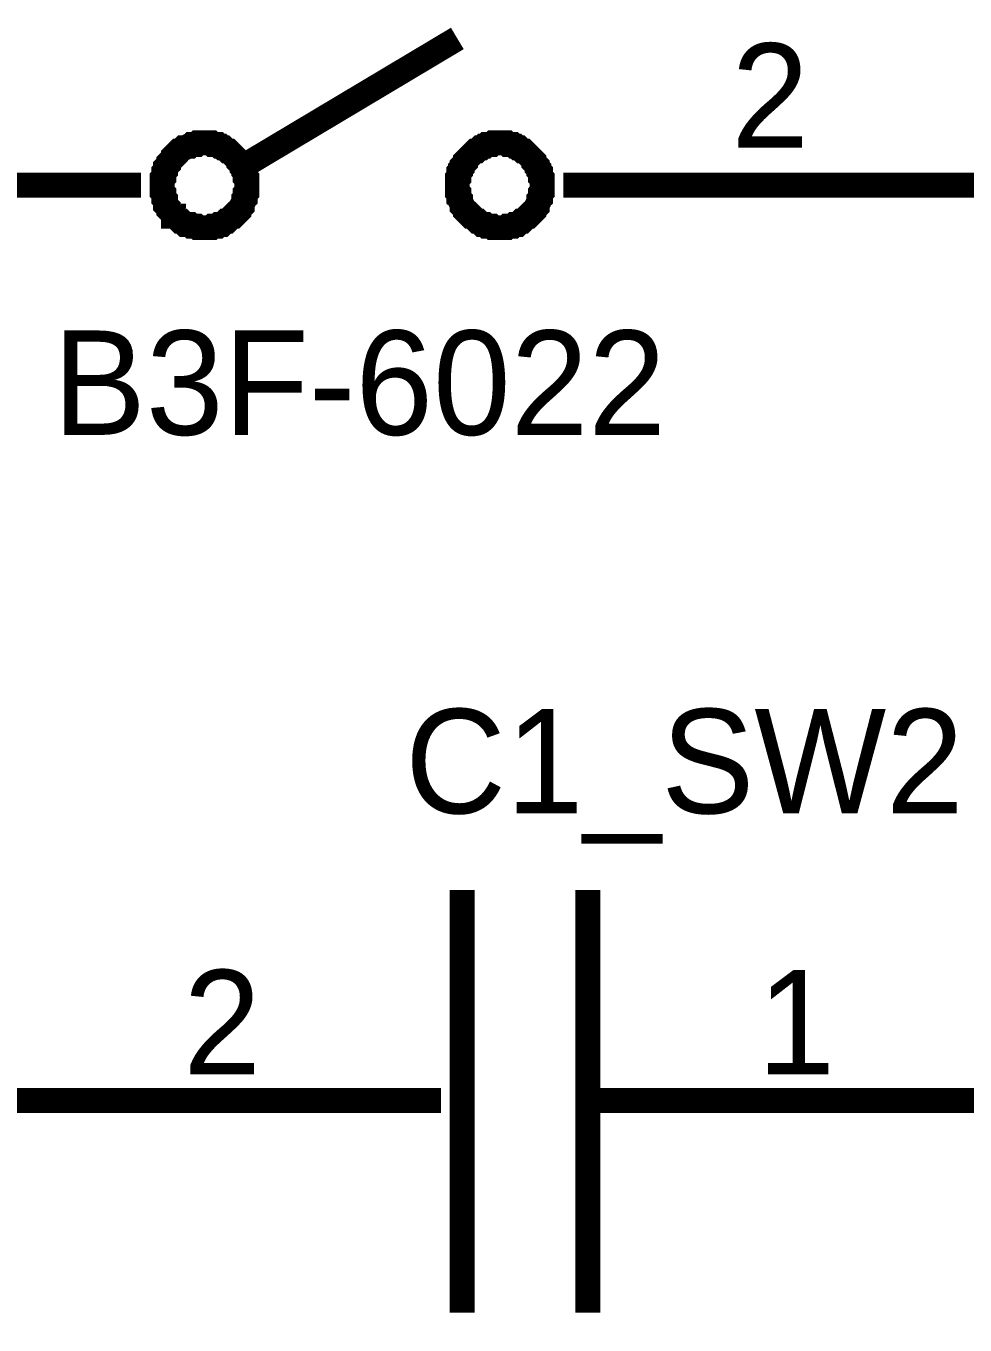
# Model space of a CAD drawing. Header units: inches. Extents: x 0 to 16.9, y 0 to 11.7.
# Drawn here: x 14.072 to 14.517, y 2.295 to 2.91 of the extents above; entities that cross this region are included whole.
import ezdxf

# ---------------------------------------------------------------- set-up
doc = ezdxf.new("R2010")
doc.units = ezdxf.units.IN
doc.header["$MEASUREMENT"] = 0
doc.layers.add('Sheet', color=255, linetype='Continuous')

msp = doc.modelspace()

# ---------------------------------------------------------------- linework, layer by layer
at = {"layer": 'Sheet'}
for points in [[(14.17687, 2.84451, 0.0118, 0.0118, 0), (14.27639, 2.90394, 0.0118, 0.0118, 0)], [(14.13675, 2.83448, 0.0118, 0.0118, 0), (14.13675, 2.83525, 0.0118, 0.0118, 0), (14.13675, 2.8368, 0.0118, 0.0118, 0), (14.13675, 2.83757, 0.0118, 0.0118, 0), (14.13752, 2.83834, 0.0118, 0.0118, 0), (14.13752, 2.83911, 0.0118, 0.0118, 0), (14.13752, 2.84066, 0.0118, 0.0118, 0), (14.13829, 2.84143, 0.0118, 0.0118, 0), (14.13829, 2.8422, 0.0118, 0.0118, 0), (14.13829, 2.84297, 0.0118, 0.0118, 0), (14.13906, 2.84374, 0.0118, 0.0118, 0), (14.13983, 2.84451, 0.0118, 0.0118, 0), (14.13983, 2.84529, 0.0118, 0.0118, 0), (14.1406, 2.84606, 0.0118, 0.0118, 0), (14.14138, 2.84683, 0.0118, 0.0118, 0), (14.14215, 2.8476, 0.0118, 0.0118, 0), (14.14215, 2.84837, 0.0118, 0.0118, 0), (14.14292, 2.84914, 0.0118, 0.0118, 0), (14.14369, 2.84992, 0.0118, 0.0118, 0), (14.14446, 2.85069, 0.0118, 0.0118, 0), (14.14523, 2.85069, 0.0118, 0.0118, 0), (14.146, 2.85146, 0.0118, 0.0118, 0), (14.14678, 2.85223, 0.0118, 0.0118, 0), (14.14755, 2.85223, 0.0118, 0.0118, 0), (14.14909, 2.853, 0.0118, 0.0118, 0), (14.14986, 2.853, 0.0118, 0.0118, 0), (14.15063, 2.85377, 0.0118, 0.0118, 0), (14.15141, 2.85377, 0.0118, 0.0118, 0), (14.15295, 2.85377, 0.0118, 0.0118, 0), (14.15372, 2.85455, 0.0118, 0.0118, 0), (14.15449, 2.85455, 0.0118, 0.0118, 0), (14.15603, 2.85455, 0.0118, 0.0118, 0), (14.15681, 2.85455, 0.0118, 0.0118, 0)], [(14.15681, 2.85455, 0.0118, 0.0118, 0), (14.15681, 2.85455, 0.0118, 0.0118, 0)], [(14.15681, 2.85455, 0.0118, 0.0118, 0), (14.15758, 2.85455, 0.0118, 0.0118, 0), (14.15912, 2.85455, 0.0118, 0.0118, 0), (14.15989, 2.85455, 0.0118, 0.0118, 0), (14.16066, 2.85377, 0.0118, 0.0118, 0), (14.16143, 2.85377, 0.0118, 0.0118, 0), (14.16298, 2.85377, 0.0118, 0.0118, 0), (14.16375, 2.853, 0.0118, 0.0118, 0), (14.16452, 2.853, 0.0118, 0.0118, 0), (14.16529, 2.85223, 0.0118, 0.0118, 0), (14.16606, 2.85223, 0.0118, 0.0118, 0), (14.16684, 2.85146, 0.0118, 0.0118, 0), (14.16761, 2.85069, 0.0118, 0.0118, 0), (14.16838, 2.85069, 0.0118, 0.0118, 0), (14.16915, 2.84992, 0.0118, 0.0118, 0), (14.16992, 2.84914, 0.0118, 0.0118, 0), (14.17069, 2.84837, 0.0118, 0.0118, 0), (14.17146, 2.8476, 0.0118, 0.0118, 0), (14.17224, 2.84683, 0.0118, 0.0118, 0), (14.17301, 2.84606, 0.0118, 0.0118, 0), (14.17301, 2.84529, 0.0118, 0.0118, 0), (14.17378, 2.84451, 0.0118, 0.0118, 0), (14.17455, 2.84374, 0.0118, 0.0118, 0), (14.17455, 2.84297, 0.0118, 0.0118, 0), (14.17532, 2.8422, 0.0118, 0.0118, 0), (14.17532, 2.84143, 0.0118, 0.0118, 0), (14.17609, 2.84066, 0.0118, 0.0118, 0), (14.17609, 2.83911, 0.0118, 0.0118, 0), (14.17609, 2.83834, 0.0118, 0.0118, 0), (14.17687, 2.83757, 0.0118, 0.0118, 0), (14.17687, 2.8368, 0.0118, 0.0118, 0), (14.17687, 2.83525, 0.0118, 0.0118, 0), (14.17687, 2.83448, 0.0118, 0.0118, 0)], [(14.27639, 2.83448, 0.0118, 0.0118, 0), (14.27639, 2.83525, 0.0118, 0.0118, 0), (14.27639, 2.8368, 0.0118, 0.0118, 0), (14.27639, 2.83757, 0.0118, 0.0118, 0), (14.27716, 2.83834, 0.0118, 0.0118, 0), (14.27716, 2.83911, 0.0118, 0.0118, 0), (14.27716, 2.84066, 0.0118, 0.0118, 0), (14.27794, 2.84143, 0.0118, 0.0118, 0), (14.27794, 2.8422, 0.0118, 0.0118, 0), (14.27871, 2.84297, 0.0118, 0.0118, 0), (14.27871, 2.84374, 0.0118, 0.0118, 0), (14.27948, 2.84451, 0.0118, 0.0118, 0), (14.28025, 2.84529, 0.0118, 0.0118, 0), (14.28025, 2.84606, 0.0118, 0.0118, 0), (14.28102, 2.84683, 0.0118, 0.0118, 0), (14.28179, 2.8476, 0.0118, 0.0118, 0), (14.28257, 2.84837, 0.0118, 0.0118, 0), (14.28334, 2.84914, 0.0118, 0.0118, 0), (14.28411, 2.84992, 0.0118, 0.0118, 0), (14.28488, 2.85069, 0.0118, 0.0118, 0), (14.28565, 2.85069, 0.0118, 0.0118, 0), (14.28642, 2.85146, 0.0118, 0.0118, 0), (14.28719, 2.85223, 0.0118, 0.0118, 0), (14.28797, 2.85223, 0.0118, 0.0118, 0), (14.28874, 2.853, 0.0118, 0.0118, 0), (14.28951, 2.853, 0.0118, 0.0118, 0), (14.29028, 2.85377, 0.0118, 0.0118, 0), (14.29182, 2.85377, 0.0118, 0.0118, 0), (14.2926, 2.85377, 0.0118, 0.0118, 0), (14.29337, 2.85455, 0.0118, 0.0118, 0), (14.29414, 2.85455, 0.0118, 0.0118, 0), (14.29568, 2.85455, 0.0118, 0.0118, 0), (14.29645, 2.85455, 0.0118, 0.0118, 0)], [(14.29645, 2.85455, 0.0118, 0.0118, 0), (14.29645, 2.85455, 0.0118, 0.0118, 0)], [(14.29645, 2.85455, 0.0118, 0.0118, 0), (14.29722, 2.85455, 0.0118, 0.0118, 0), (14.29877, 2.85455, 0.0118, 0.0118, 0), (14.29954, 2.85455, 0.0118, 0.0118, 0), (14.30031, 2.85377, 0.0118, 0.0118, 0), (14.30108, 2.85377, 0.0118, 0.0118, 0), (14.30262, 2.85377, 0.0118, 0.0118, 0), (14.3034, 2.853, 0.0118, 0.0118, 0), (14.30417, 2.853, 0.0118, 0.0118, 0), (14.30494, 2.85223, 0.0118, 0.0118, 0), (14.30571, 2.85223, 0.0118, 0.0118, 0), (14.30648, 2.85146, 0.0118, 0.0118, 0), (14.30725, 2.85069, 0.0118, 0.0118, 0), (14.30803, 2.85069, 0.0118, 0.0118, 0), (14.3088, 2.84992, 0.0118, 0.0118, 0), (14.30957, 2.84914, 0.0118, 0.0118, 0), (14.31034, 2.84837, 0.0118, 0.0118, 0), (14.31111, 2.8476, 0.0118, 0.0118, 0), (14.31188, 2.84683, 0.0118, 0.0118, 0), (14.31265, 2.84606, 0.0118, 0.0118, 0), (14.31265, 2.84529, 0.0118, 0.0118, 0), (14.31343, 2.84451, 0.0118, 0.0118, 0), (14.3142, 2.84374, 0.0118, 0.0118, 0), (14.3142, 2.84297, 0.0118, 0.0118, 0), (14.31497, 2.8422, 0.0118, 0.0118, 0), (14.31497, 2.84143, 0.0118, 0.0118, 0), (14.31574, 2.84066, 0.0118, 0.0118, 0), (14.31574, 2.83911, 0.0118, 0.0118, 0), (14.31574, 2.83834, 0.0118, 0.0118, 0), (14.31651, 2.83757, 0.0118, 0.0118, 0), (14.31651, 2.8368, 0.0118, 0.0118, 0), (14.31651, 2.83525, 0.0118, 0.0118, 0), (14.31651, 2.83448, 0.0118, 0.0118, 0)], [(14.12672, 2.83448, 0.0118, 0.0118, 0), (13.92689, 2.83448, 0.0118, 0.0118, 0)], [(14.12672, 2.83448, 0.0118, 0.0118, 0), (14.09663, 2.83448, 0.0118, 0.0118, 0)], [(14.15681, 2.81442, 0.0118, 0.0118, 0), (14.15603, 2.81442, 0.0118, 0.0118, 0), (14.15449, 2.81442, 0.0118, 0.0118, 0), (14.15372, 2.81442, 0.0118, 0.0118, 0), (14.15295, 2.81519, 0.0118, 0.0118, 0), (14.15141, 2.81519, 0.0118, 0.0118, 0), (14.15063, 2.81519, 0.0118, 0.0118, 0), (14.14986, 2.81596, 0.0118, 0.0118, 0), (14.14909, 2.81596, 0.0118, 0.0118, 0), (14.14755, 2.81596, 0.0118, 0.0118, 0), (14.14678, 2.81673, 0.0118, 0.0118, 0), (14.146, 2.8175, 0.0118, 0.0118, 0), (14.14523, 2.8175, 0.0118, 0.0118, 0), (14.14446, 2.81828, 0.0118, 0.0118, 0), (14.14369, 2.81905, 0.0118, 0.0118, 0), (14.14292, 2.81982, 0.0118, 0.0118, 0), (14.14215, 2.81982, 0.0118, 0.0118, 0), (14.14215, 2.82059, 0.0118, 0.0118, 0), (14.14138, 2.82136, 0.0118, 0.0118, 0), (14.1406, 2.82213, 0.0118, 0.0118, 0), (14.13983, 2.82291, 0.0118, 0.0118, 0), (14.13983, 2.82368, 0.0118, 0.0118, 0), (14.13906, 2.82445, 0.0118, 0.0118, 0), (14.13829, 2.82522, 0.0118, 0.0118, 0), (14.13829, 2.82676, 0.0118, 0.0118, 0), (14.13829, 2.82754, 0.0118, 0.0118, 0), (14.13752, 2.82831, 0.0118, 0.0118, 0), (14.13752, 2.82908, 0.0118, 0.0118, 0), (14.13752, 2.83062, 0.0118, 0.0118, 0), (14.13675, 2.8314, 0.0118, 0.0118, 0), (14.13675, 2.83217, 0.0118, 0.0118, 0), (14.13675, 2.83371, 0.0118, 0.0118, 0), (14.13675, 2.83448, 0.0118, 0.0118, 0)], [(14.13675, 2.83448, 0.0118, 0.0118, 0), (14.13675, 2.83448, 0.0118, 0.0118, 0)], [(14.17687, 2.83448, 0.0118, 0.0118, 0), (14.17687, 2.83371, 0.0118, 0.0118, 0), (14.17687, 2.83217, 0.0118, 0.0118, 0), (14.17687, 2.8314, 0.0118, 0.0118, 0), (14.17609, 2.83062, 0.0118, 0.0118, 0), (14.17609, 2.82908, 0.0118, 0.0118, 0), (14.17609, 2.82831, 0.0118, 0.0118, 0), (14.17532, 2.82754, 0.0118, 0.0118, 0), (14.17532, 2.82676, 0.0118, 0.0118, 0), (14.17455, 2.82522, 0.0118, 0.0118, 0), (14.17455, 2.82445, 0.0118, 0.0118, 0), (14.17378, 2.82368, 0.0118, 0.0118, 0), (14.17301, 2.82291, 0.0118, 0.0118, 0), (14.17301, 2.82213, 0.0118, 0.0118, 0), (14.17224, 2.82136, 0.0118, 0.0118, 0), (14.17146, 2.82059, 0.0118, 0.0118, 0), (14.17069, 2.81982, 0.0118, 0.0118, 0), (14.16992, 2.81982, 0.0118, 0.0118, 0), (14.16915, 2.81905, 0.0118, 0.0118, 0), (14.16838, 2.81828, 0.0118, 0.0118, 0), (14.16761, 2.8175, 0.0118, 0.0118, 0), (14.16684, 2.8175, 0.0118, 0.0118, 0), (14.16606, 2.81673, 0.0118, 0.0118, 0), (14.16529, 2.81596, 0.0118, 0.0118, 0), (14.16452, 2.81596, 0.0118, 0.0118, 0), (14.16375, 2.81596, 0.0118, 0.0118, 0), (14.16298, 2.81519, 0.0118, 0.0118, 0), (14.16143, 2.81519, 0.0118, 0.0118, 0), (14.16066, 2.81519, 0.0118, 0.0118, 0), (14.15989, 2.81442, 0.0118, 0.0118, 0), (14.15912, 2.81442, 0.0118, 0.0118, 0), (14.15758, 2.81442, 0.0118, 0.0118, 0), (14.15681, 2.81442, 0.0118, 0.0118, 0)], [(14.17687, 2.83448, 0.0118, 0.0118, 0), (14.17687, 2.83448, 0.0118, 0.0118, 0), (14.17687, 2.83448, 0.0118, 0.0118, 0), (14.17687, 2.83448, 0.0118, 0.0118, 0), (14.17687, 2.83448, 0.0118, 0.0118, 0), (14.17687, 2.83448, 0.0118, 0.0118, 0), (14.17687, 2.83448, 0.0118, 0.0118, 0), (14.17687, 2.83448, 0.0118, 0.0118, 0), (14.17687, 2.83448, 0.0118, 0.0118, 0), (14.17687, 2.83448, 0.0118, 0.0118, 0), (14.17687, 2.83448, 0.0118, 0.0118, 0), (14.17687, 2.83448, 0.0118, 0.0118, 0), (14.17687, 2.83448, 0.0118, 0.0118, 0), (14.17687, 2.83448, 0.0118, 0.0118, 0), (14.17687, 2.83448, 0.0118, 0.0118, 0), (14.17687, 2.83448, 0.0118, 0.0118, 0), (14.17687, 2.83448, 0.0118, 0.0118, 0), (14.17687, 2.83448, 0.0118, 0.0118, 0), (14.17687, 2.83448, 0.0118, 0.0118, 0), (14.17687, 2.83448, 0.0118, 0.0118, 0), (14.17687, 2.83448, 0.0118, 0.0118, 0), (14.17687, 2.83448, 0.0118, 0.0118, 0), (14.17687, 2.83448, 0.0118, 0.0118, 0), (14.17687, 2.83448, 0.0118, 0.0118, 0), (14.17687, 2.83448, 0.0118, 0.0118, 0), (14.17687, 2.83448, 0.0118, 0.0118, 0), (14.17687, 2.83448, 0.0118, 0.0118, 0), (14.17687, 2.83448, 0.0118, 0.0118, 0), (14.17687, 2.83448, 0.0118, 0.0118, 0), (14.17687, 2.83448, 0.0118, 0.0118, 0), (14.17687, 2.83448, 0.0118, 0.0118, 0), (14.17687, 2.83448, 0.0118, 0.0118, 0), (14.17687, 2.83448, 0.0118, 0.0118, 0)], [(14.17687, 2.83448, 0.0118, 0.0118, 0), (14.17687, 2.83448, 0.0118, 0.0118, 0)], [(14.29645, 2.81442, 0.0118, 0.0118, 0), (14.29568, 2.81442, 0.0118, 0.0118, 0), (14.29414, 2.81442, 0.0118, 0.0118, 0), (14.29337, 2.81442, 0.0118, 0.0118, 0), (14.2926, 2.81519, 0.0118, 0.0118, 0), (14.29182, 2.81519, 0.0118, 0.0118, 0), (14.29028, 2.81519, 0.0118, 0.0118, 0), (14.28951, 2.81596, 0.0118, 0.0118, 0), (14.28874, 2.81596, 0.0118, 0.0118, 0), (14.28797, 2.81596, 0.0118, 0.0118, 0), (14.28719, 2.81673, 0.0118, 0.0118, 0), (14.28642, 2.8175, 0.0118, 0.0118, 0), (14.28565, 2.8175, 0.0118, 0.0118, 0), (14.28488, 2.81828, 0.0118, 0.0118, 0), (14.28411, 2.81905, 0.0118, 0.0118, 0), (14.28334, 2.81982, 0.0118, 0.0118, 0), (14.28257, 2.81982, 0.0118, 0.0118, 0), (14.28179, 2.82059, 0.0118, 0.0118, 0), (14.28102, 2.82136, 0.0118, 0.0118, 0), (14.28025, 2.82213, 0.0118, 0.0118, 0), (14.28025, 2.82291, 0.0118, 0.0118, 0), (14.27948, 2.82368, 0.0118, 0.0118, 0), (14.27871, 2.82445, 0.0118, 0.0118, 0), (14.27871, 2.82522, 0.0118, 0.0118, 0), (14.27794, 2.82676, 0.0118, 0.0118, 0), (14.27794, 2.82754, 0.0118, 0.0118, 0), (14.27716, 2.82831, 0.0118, 0.0118, 0), (14.27716, 2.82908, 0.0118, 0.0118, 0), (14.27716, 2.83062, 0.0118, 0.0118, 0), (14.27639, 2.8314, 0.0118, 0.0118, 0), (14.27639, 2.83217, 0.0118, 0.0118, 0), (14.27639, 2.83371, 0.0118, 0.0118, 0), (14.27639, 2.83448, 0.0118, 0.0118, 0)], [(14.27639, 2.83448, 0.0118, 0.0118, 0), (14.27639, 2.83448, 0.0118, 0.0118, 0)], [(14.31651, 2.83448, 0.0118, 0.0118, 0), (14.31651, 2.83371, 0.0118, 0.0118, 0), (14.31651, 2.83217, 0.0118, 0.0118, 0), (14.31651, 2.8314, 0.0118, 0.0118, 0), (14.31574, 2.83062, 0.0118, 0.0118, 0), (14.31574, 2.82908, 0.0118, 0.0118, 0), (14.31574, 2.82831, 0.0118, 0.0118, 0), (14.31497, 2.82754, 0.0118, 0.0118, 0), (14.31497, 2.82676, 0.0118, 0.0118, 0), (14.3142, 2.82522, 0.0118, 0.0118, 0), (14.3142, 2.82445, 0.0118, 0.0118, 0), (14.31343, 2.82368, 0.0118, 0.0118, 0), (14.31265, 2.82291, 0.0118, 0.0118, 0), (14.31265, 2.82213, 0.0118, 0.0118, 0), (14.31188, 2.82136, 0.0118, 0.0118, 0), (14.31111, 2.82059, 0.0118, 0.0118, 0), (14.31034, 2.81982, 0.0118, 0.0118, 0), (14.30957, 2.81982, 0.0118, 0.0118, 0), (14.3088, 2.81905, 0.0118, 0.0118, 0), (14.30803, 2.81828, 0.0118, 0.0118, 0), (14.30725, 2.8175, 0.0118, 0.0118, 0), (14.30648, 2.8175, 0.0118, 0.0118, 0), (14.30571, 2.81673, 0.0118, 0.0118, 0), (14.30494, 2.81596, 0.0118, 0.0118, 0), (14.30417, 2.81596, 0.0118, 0.0118, 0), (14.3034, 2.81596, 0.0118, 0.0118, 0), (14.30262, 2.81519, 0.0118, 0.0118, 0), (14.30108, 2.81519, 0.0118, 0.0118, 0), (14.30031, 2.81519, 0.0118, 0.0118, 0), (14.29954, 2.81442, 0.0118, 0.0118, 0), (14.29877, 2.81442, 0.0118, 0.0118, 0), (14.29722, 2.81442, 0.0118, 0.0118, 0), (14.29645, 2.81442, 0.0118, 0.0118, 0)], [(14.31651, 2.83448, 0.0118, 0.0118, 0), (14.31651, 2.83448, 0.0118, 0.0118, 0), (14.31651, 2.83448, 0.0118, 0.0118, 0), (14.31651, 2.83448, 0.0118, 0.0118, 0), (14.31651, 2.83448, 0.0118, 0.0118, 0), (14.31651, 2.83448, 0.0118, 0.0118, 0), (14.31651, 2.83448, 0.0118, 0.0118, 0), (14.31651, 2.83448, 0.0118, 0.0118, 0), (14.31651, 2.83448, 0.0118, 0.0118, 0), (14.31651, 2.83448, 0.0118, 0.0118, 0), (14.31651, 2.83448, 0.0118, 0.0118, 0), (14.31651, 2.83448, 0.0118, 0.0118, 0), (14.31651, 2.83448, 0.0118, 0.0118, 0), (14.31651, 2.83448, 0.0118, 0.0118, 0), (14.31651, 2.83448, 0.0118, 0.0118, 0), (14.31651, 2.83448, 0.0118, 0.0118, 0), (14.31651, 2.83448, 0.0118, 0.0118, 0), (14.31651, 2.83448, 0.0118, 0.0118, 0), (14.31651, 2.83448, 0.0118, 0.0118, 0), (14.31651, 2.83448, 0.0118, 0.0118, 0), (14.31651, 2.83448, 0.0118, 0.0118, 0), (14.31651, 2.83448, 0.0118, 0.0118, 0), (14.31651, 2.83448, 0.0118, 0.0118, 0), (14.31651, 2.83448, 0.0118, 0.0118, 0), (14.31651, 2.83448, 0.0118, 0.0118, 0), (14.31651, 2.83448, 0.0118, 0.0118, 0), (14.31651, 2.83448, 0.0118, 0.0118, 0), (14.31651, 2.83448, 0.0118, 0.0118, 0), (14.31651, 2.83448, 0.0118, 0.0118, 0), (14.31651, 2.83448, 0.0118, 0.0118, 0), (14.31651, 2.83448, 0.0118, 0.0118, 0), (14.31651, 2.83448, 0.0118, 0.0118, 0), (14.31651, 2.83448, 0.0118, 0.0118, 0)], [(14.31651, 2.83448, 0.0118, 0.0118, 0), (14.31651, 2.83448, 0.0118, 0.0118, 0)], [(14.32654, 2.83448, 0.0118, 0.0118, 0), (14.52637, 2.83448, 0.0118, 0.0118, 0)], [(14.32654, 2.83448, 0.0118, 0.0118, 0), (14.35663, 2.83448, 0.0118, 0.0118, 0)], [(14.40832, 2.40155, 0.0118, 0.0118, 0), (14.64441, 2.40155, 0.0118, 0.0118, 0), (14.64441, 2.83448, 0.0118, 0.0118, 0)], [(14.27871, 2.30123, 0.0118, 0.0118, 0), (14.27871, 2.5011, 0.0118, 0.0118, 0)], [(14.33812, 2.30123, 0.0118, 0.0118, 0), (14.33812, 2.5011, 0.0118, 0.0118, 0)], [(14.2085, 2.40155, 0.0118, 0.0118, 0), (13.8968, 2.40155, 0.0118, 0.0118, 0)], [(14.26868, 2.40155, 0.0118, 0.0118, 0), (14.2085, 2.40155, 0.0118, 0.0118, 0)], [(14.26868, 2.40155, 0.0118, 0.0118, 0), (14.25865, 2.40155, 0.0118, 0.0118, 0)], [(14.33812, 2.40155, 0.0118, 0.0118, 0), (14.40832, 2.40155, 0.0118, 0.0118, 0)], [(14.33812, 2.40155, 0.0118, 0.0118, 0), (14.36821, 2.40155, 0.0118, 0.0118, 0)]]:
    msp.add_lwpolyline(points, format="xyseb", dxfattribs=at)

# ---------------------------------------------------------------- texts
for s, height, p in [('2', 0.04939, (14.40601, 2.85223)), ('B3F-6022', 0.049389, (14.08505, 2.71641)), ('C1_SW2', 0.049389, (14.2517, 2.53737)), ('2', 0.04939, (14.14678, 2.4139)), ('1', 0.04939, (14.41835, 2.4139))]:
    msp.add_text(s, height=height, dxfattribs=at).set_placement(p)

doc.saveas('drawing.dxf')
